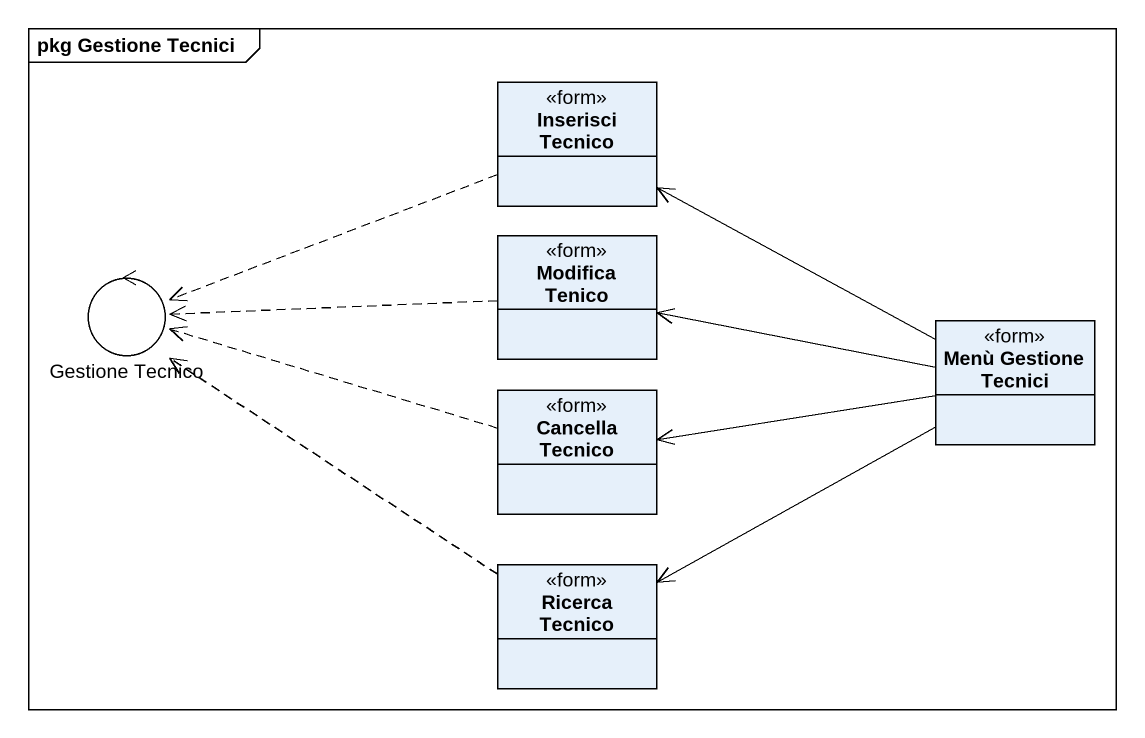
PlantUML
@startuml
mainframe pkg Gestione Tecnici
allowmixing
hide circle
hide empty members
class "Inserisci Tecnico" as Inserisci_Tecnico <<form>>
control "Gestione Tecnico" as Gestione_Tecnico
class "Modifica Tenico" as Modifica_Tenico <<form>>
class "Menù Gestione Tecnici" as Menù_Gestione_Tecnici <<form>>
class "Cancella Tecnico" as Cancella_Tecnico <<form>>
class "Ricerca Tecnico" as Ricerca_Tecnico <<form>>
Inserisci_Tecnico .left.> Gestione_Tecnico
Modifica_Tenico .left.> Gestione_Tecnico
Menù_Gestione_Tecnici -left-> Inserisci_Tecnico
Menù_Gestione_Tecnici -left-> Modifica_Tenico
Menù_Gestione_Tecnici -left-> Cancella_Tecnico
Menù_Gestione_Tecnici -left-> Ricerca_Tecnico
Cancella_Tecnico .left.> Gestione_Tecnico
Ricerca_Tecnico .left.> Gestione_Tecnico
@enduml
